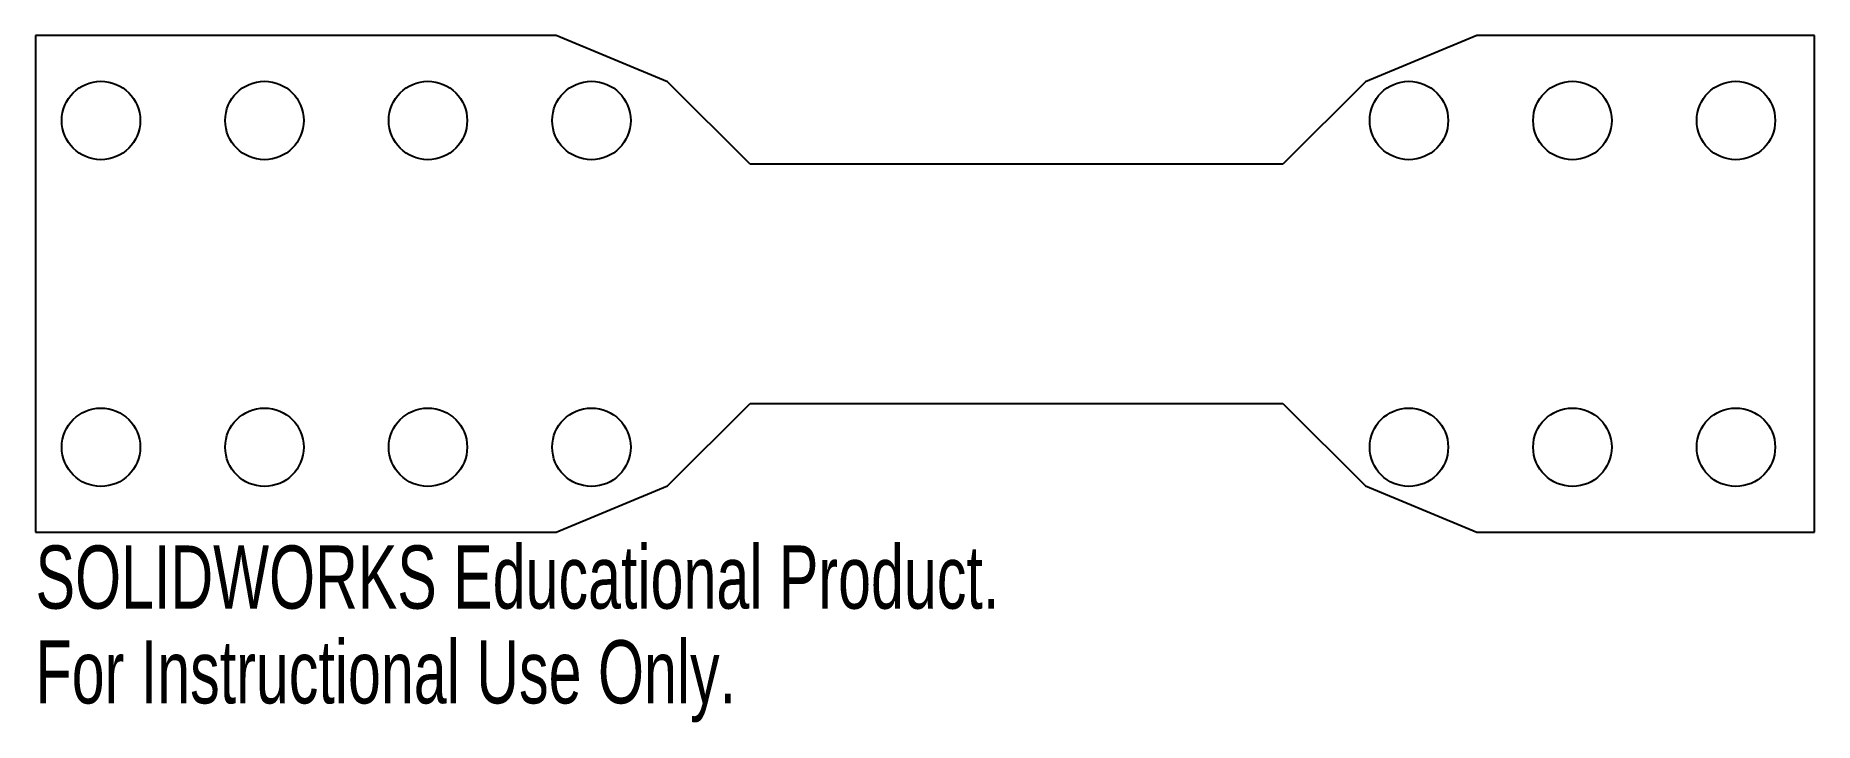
# Model space of a CAD drawing. Header units: millimetres. Extents: x -71 to 65, y -50 to 3.
import ezdxf

# ---------------------------------------------------------------- set-up
doc = ezdxf.new("R2010")
doc.units = ezdxf.units.MM
doc.styles.add('SLDTEXTSTYLE0', font='TXT', dxfattribs={"width": 0.7})

msp = doc.modelspace()

# ---------------------------------------------------------------- linework, layer by layer
at = {"color": 7, "linetype": 'Continuous', "lineweight": 25}
for p, q in [((-31.18, 2.64), (-70.97, 2.64)), ((-70.97, 2.64), (-70.97, -35.36)), ((-22.65, -0.89), (-31.18, 2.64)), ((39.23, 2.64), (30.7, -0.89)), ((65.03, 2.64), (39.23, 2.64)), ((65.03, -35.36), (65.03, 2.64)), ((-16.33, -7.21), (-22.65, -0.89)), ((30.7, -0.89), (24.38, -7.21)), ((24.38, -7.21), (-16.33, -7.21)), ((-22.65, -31.82), (-16.33, -25.51)), ((-16.33, -25.51), (24.38, -25.51)), ((24.38, -25.51), (30.7, -31.82)), ((-31.18, -35.36), (-22.65, -31.82)), ((30.7, -31.82), (39.23, -35.36)), ((-70.97, -35.36), (-31.18, -35.36)), ((39.23, -35.36), (65.03, -35.36))]:
    msp.add_line(p, q, dxfattribs=at)
for centre in [(-65.97, -3.86), (-53.47, -3.86), (-40.97, -3.86), (-28.47, -3.86), (34.03, -3.86), (46.53, -3.86), (59.03, -3.86), (-65.97, -28.86), (-53.47, -28.86), (-40.97, -28.86), (-28.47, -28.86), (34.03, -28.86), (46.53, -28.86), (59.03, -28.86)]:
    msp.add_circle(centre, 3, dxfattribs=at)

# ---------------------------------------------------------------- texts
at = {"color": 7, "linetype": 'Continuous', "char_height": 4.8336, "attachment_point": 1, "style": 'SLDTEXTSTYLE0'}
for s, insert in [('SOLIDWORKS Educational Product.', (-70.97, -36.38)), ('For Instructional Use Only.', (-70.97, -43.63))]:
    msp.add_mtext(s, dxfattribs=dict(at, insert=insert))

doc.saveas('drawing.dxf')
